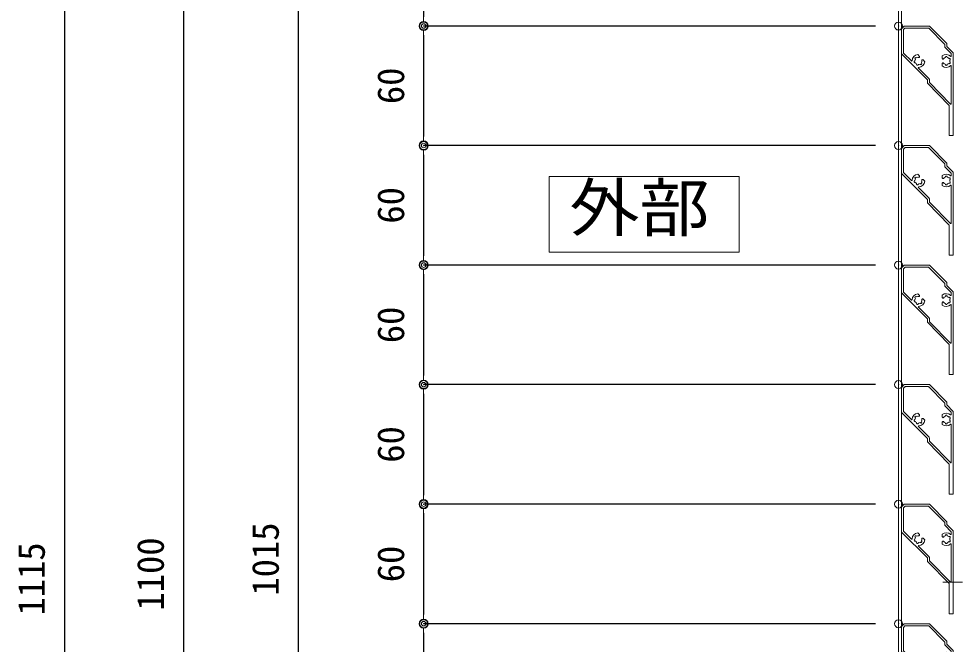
# Model space of a CAD drawing. Units: millimetres, scale not verified. Extents: x -1682 to 1682, y -1188 to 1188.
# Drawn here: x -600.8 to -130.5, y 40.8 to 354.8 of the extents above; entities that cross this region are included whole.
import ezdxf
from ezdxf.enums import TextEntityAlignment as Align

# ---------------------------------------------------------------- set-up
doc = ezdxf.new("R2010")
doc.units = ezdxf.units.MM
doc.header["$LTSCALE"] = 8
doc.header["$PDMODE"] = 32
doc.header["$PDSIZE"] = 4
doc.linetypes.add('USER1', pattern=[2, 1.25, -0.25, 0.25, -0.25])
for name, color, linetype, lineweight in [('0-0_0', 7, 'Continuous', 18), ('0-1_DEFPOINTS', 7, 'Continuous', 18), ('0-8_3中心線', 2, 'USER1', 18), ('0-9_41ｱﾙﾐ', 6, 'Continuous', 18), ('0-C_P4-12', 7, 'Continuous', 18), ('1-1_HACH', 7, 'Continuous', 18)]:
    doc.layers.add(name, color=color, linetype=linetype, lineweight=lineweight)
doc.layers.add('0-A_1手摺寸法', color=7, linetype='Continuous')
doc.styles.add('ＭＳ ゴシック', font='')
doc.styles.get('ＭＳ ゴシック').set_extended_font_data('MS Gothic')

# ---------------------------------------------------------------- blocks, each defined once
blk = doc.blocks.new('D33')
at = {"layer": '0-A_1手摺寸法'}
blk.add_line((-414.931, -1156.955), (-414.931, -2162.755), dxfattribs=at)
at = {"layer": '0-A_1手摺寸法', "style": 'ＭＳ ゴシック'}
blk.add_text('1015', height=13.49, rotation=90, dxfattribs=at).set_placement((-420.681, -1678.255), align=Align.BOTTOM_LEFT)
blk = doc.blocks.new('D34')
at = {"layer": '0-A_1手摺寸法'}
blk.add_line((-532.408, -1121.955), (-532.408, -2227.755), dxfattribs=at)
at = {"layer": '0-A_1手摺寸法', "style": 'ＭＳ ゴシック'}
blk.add_text('1115', height=13.49, rotation=90, dxfattribs=at).set_placement((-538.158, -1688.255), align=Align.BOTTOM_LEFT)
blk = doc.blocks.new('D35')
at = {"layer": '0-A_1手摺寸法'}
blk.add_line((-472.646, -1121.955), (-472.646, -2212.755), dxfattribs=at)
at = {"layer": '0-A_1手摺寸法', "style": 'ＭＳ ゴシック'}
blk.add_text('1100', height=13.49, rotation=90, dxfattribs=at).set_placement((-478.396, -1685.755), align=Align.BOTTOM_LEFT)
blk = doc.blocks.new('HK-100')
at = {"layer": '0-0_0'}
for p, q in [((-26, 53.6), (-24.6, 55)), ((-26, 53.6), (-26, 41)), ((-25, 52.979), (-25, 41.621)), ((-24.854, 53.332), (-24.332, 53.854)), ((-24.6, 55), (-12, 55)), ((-23.979, 54), (-12.621, 54)), ((-12.268, 53.854), (-4.346, 45.932)), ((-12, 55), (-3.2, 46.2)), ((-4.2, 45.579), (-4.2, 44.579)), ((-4.054, 44.225), (-1, 41.172)), ((-3.2, 46.2), (-3.2, 44.786)), ((-3.2, 44.786), (0, 41.586)), ((-13, 28), (-26, 41)), ((-21.038, 37.453), (-24.854, 41.268)), ((-17.852, 40.631), (-16.984, 39.762)), ((-16.998, 39.324), (-16.932, 39.569)), ((-15.626, 37.952), (-15.381, 38.018)), ((-14.319, 37.098), (-15.188, 37.966)), ((-5.5, 39.948), (-5.5, 38.72)), ((-5.18, 38.42), (-5.4, 38.547)), ((-1, 41.172), (-1, 40.593)), ((0, 41.586), (0, 0)), ((-5.5, 34.952), (-5.5, 36.18)), ((-5.18, 36.48), (-5.4, 36.353)), ((-1, 34.946), (-1, 15.995)), ((-12, 28.207), (-12, 26.885)), ((-2, 0), (0, 0))]:
    blk.add_line(p, q, dxfattribs=at)
blk.add_lwpolyline([(-13, 28), (-13, 26.28), (-2, 15.101), (-2, 0)], dxfattribs=at)
for centre, radius, start, end in [((-24.5, 52.979), 0.5, 135, 180), ((-23.979, 53.5), 0.5, 90, 135), ((-12.621, 53.5), 0.5, 45, 90), ((-4.7, 45.579), 0.5, 0, 45), ((-3.7, 44.579), 0.5, 180, 225), ((-24.5, 41.621), 0.5, 180, 225), ((-17.5, 37.45), 3.2, 96.31781, 177.56845), ((-17.5, 37.45), 1.75, 151.42642, 178.57358), ((-18.737, 38.687), 0.5, 36.78679, 233.21321), ((-17.5, 37.45), 1.75, 80.88684, 118.57358), ((-17.191, 39.375), 0.2, 260.88684, 345), ((-17.125, 39.621), 0.2, 345, 45), ((-17.5, 37.45), 1.75, 331.42642, 9.11316), ((-15.575, 37.759), 0.2, 105, 189.11316), ((-15.329, 37.825), 0.2, 45, 105), ((-3.5, 37.45), 3.2, 47.43155, 128.68219), ((-5.3, 38.72), 0.2, 180, 240), ((-5.08, 38.593), 0.2, 240, 324.11316), ((-3.5, 37.45), 1.75, 106.42642, 144.11316), ((-3.5, 39.2), 0.5, 351.78679, 188.21321), ((-3.5, 37.45), 1.75, 46.42642, 73.57358), ((-1.984, 38.325), 0.5, 291.78679, 128.21321), ((-3.5, 37.45), 1.75, 346.42642, 13.57358), ((-1.2, 39.954), 0.2, 227.43155, 0), ((-19.19, 36.997), 0.5, 96.78679, 293.21321), ((-17.5, 37.45), 1.75, 211.42642, 238.57358), ((-17.953, 35.76), 0.5, 156.78679, 353.21321), ((-17.356, 34.053), 0.2, 92.43155, 225), ((-17.5, 37.45), 1.75, 271.42642, 298.57358), ((-17.5, 37.45), 3.2, 272.43155, 353.68219), ((-16.263, 36.213), 0.5, 216.78679, 53.21321), ((-5.3, 36.18), 0.2, 120, 180), ((-3.5, 37.45), 3.2, 231.31781, 312.56845), ((-5.08, 36.307), 0.2, 35.88684, 120), ((-3.5, 37.45), 1.75, 215.88684, 253.57358), ((-3.5, 35.7), 0.5, 171.78679, 8.21321), ((-3.5, 37.45), 1.75, 286.42642, 313.57358), ((-1.984, 36.575), 0.5, 231.78679, 68.21321), ((-1.2, 34.946), 0.2, 0, 132.56845), ((-12.5, 28.207), 0.5, 0, 45), ((-11.5, 26.885), 0.5, 180, 215.53768)]:
    blk.add_arc(centre, radius, start, end, dxfattribs=at)
at = {"layer": '0-0_0', "color": 4}
for centre, start, end in [((-20.897, 37.594), 225, 357.57254), ((-17.356, 34.053), 92.42746, 225)]:
    blk.add_arc(centre, 0.2, start, end, dxfattribs=at)
at = {"layer": '1-1_HACH'}
for p, q in [((-25, 52.979), (-25, 41.621)), ((-24.332, 53.854), (-24.854, 53.332)), ((-12.621, 54), (-23.979, 54)), ((-4.346, 45.932), (-12.268, 53.854)), ((-4.2, 44.579), (-4.2, 45.579)), ((-1, 41.172), (-4.054, 44.225)), ((-24.854, 41.268), (-21.038, 37.453)), ((-1, 39.954), (-1, 41.172)), ((-17.497, 33.912), (-12.146, 28.561)), ((-12, 28.207), (-12, 26.885)), ((-11.907, 26.594), (-1.319, 15.834))]:
    blk.add_line(p, q, dxfattribs=at)
at = {"layer": '1-1_HACH', "color": 5}
blk.add_line((-15.105, 37.874), (-15.101, 37.879), dxfattribs=at)
at = {"layer": '1-1_HACH'}
for centre, radius, start, end in [((-24.5, 52.979), 0.5, 135, 180), ((-23.979, 53.5), 0.5, 90, 135), ((-12.621, 53.5), 0.5, 45, 90), ((-4.7, 45.579), 0.5, 0, 45), ((-3.7, 44.579), 0.5, 180, 225), ((-24.5, 41.621), 0.5, 180, 225), ((-12.5, 28.207), 0.5, 0, 45), ((-1.2, 15.995), 0.2, 215.53768, 0)]:
    blk.add_arc(centre, radius, start, end, dxfattribs=at)
blk = doc.blocks.new('_ORIGIN2')
at = {"layer": '0-0_0'}
blk.add_line((-0.5, 0), (-1, 0), dxfattribs=at)
for radius in [0.5, 0.25]:
    blk.add_circle((0, 0), radius, dxfattribs=at)
blk = doc.blocks.new('D73')
at = {"layer": '0-1_DEFPOINTS'}
for p in [(-113.579, -1692.355), (-352.001, -1752.355), (-113.579, -1752.355)]:
    blk.add_point(p, dxfattribs=at)
at = {"layer": '0-A_1手摺寸法'}
for p, q in [((-125.079, -1692.355), (-352.001, -1692.355)), ((-352.001, -1696.955), (-352.001, -1747.755)), ((-125.079, -1752.355), (-352.001, -1752.355))]:
    blk.add_line(p, q, dxfattribs=at)
at = {"layer": '0-A_1手摺寸法', "xscale": 4.6, "yscale": 4.6}
for p, rotation in [((-352.001, -1692.355), 90), ((-352.001, -1752.355), 270)]:
    blk.add_blockref('_ORIGIN2', p, dxfattribs=dict(at, rotation=rotation))
at = {"layer": '0-A_1手摺寸法', "style": 'ＭＳ ゴシック'}
blk.add_text('60', height=13.49, rotation=90, dxfattribs=at).set_placement((-357.751, -1731.555), align=Align.BOTTOM_LEFT)
blk = doc.blocks.new('D74')
at = {"layer": '0-1_DEFPOINTS'}
for p in [(-113.579, -1632.355), (-352.001, -1692.355), (-113.579, -1692.355)]:
    blk.add_point(p, dxfattribs=at)
at = {"layer": '0-A_1手摺寸法'}
for p, q in [((-125.079, -1632.355), (-352.001, -1632.355)), ((-352.001, -1636.955), (-352.001, -1687.755)), ((-125.079, -1692.355), (-352.001, -1692.355))]:
    blk.add_line(p, q, dxfattribs=at)
at = {"layer": '0-A_1手摺寸法', "xscale": 4.6, "yscale": 4.6}
for p, rotation in [((-352.001, -1632.355), 90), ((-352.001, -1692.355), 270)]:
    blk.add_blockref('_ORIGIN2', p, dxfattribs=dict(at, rotation=rotation))
at = {"layer": '0-A_1手摺寸法', "style": 'ＭＳ ゴシック'}
blk.add_text('60', height=13.49, rotation=90, dxfattribs=at).set_placement((-357.751, -1671.555), align=Align.BOTTOM_LEFT)
blk = doc.blocks.new('D75')
at = {"layer": '0-1_DEFPOINTS'}
for p in [(-113.579, -1572.355), (-352.001, -1632.355), (-113.579, -1632.355)]:
    blk.add_point(p, dxfattribs=at)
at = {"layer": '0-A_1手摺寸法'}
for p, q in [((-125.079, -1572.355), (-352.001, -1572.355)), ((-352.001, -1576.955), (-352.001, -1627.755)), ((-125.079, -1632.355), (-352.001, -1632.355))]:
    blk.add_line(p, q, dxfattribs=at)
at = {"layer": '0-A_1手摺寸法', "xscale": 4.6, "yscale": 4.6}
for p, rotation in [((-352.001, -1572.355), 90), ((-352.001, -1632.355), 270)]:
    blk.add_blockref('_ORIGIN2', p, dxfattribs=dict(at, rotation=rotation))
at = {"layer": '0-A_1手摺寸法', "style": 'ＭＳ ゴシック'}
blk.add_text('60', height=13.49, rotation=90, dxfattribs=at).set_placement((-357.751, -1611.555), align=Align.BOTTOM_LEFT)
blk = doc.blocks.new('D76')
at = {"layer": '0-1_DEFPOINTS'}
for p in [(-113.579, -1512.355), (-352.001, -1572.355), (-113.579, -1572.355)]:
    blk.add_point(p, dxfattribs=at)
at = {"layer": '0-A_1手摺寸法'}
for p, q in [((-125.079, -1512.355), (-352.001, -1512.355)), ((-352.001, -1516.955), (-352.001, -1567.755)), ((-125.079, -1572.355), (-352.001, -1572.355))]:
    blk.add_line(p, q, dxfattribs=at)
at = {"layer": '0-A_1手摺寸法', "xscale": 4.6, "yscale": 4.6}
for p, rotation in [((-352.001, -1512.355), 90), ((-352.001, -1572.355), 270)]:
    blk.add_blockref('_ORIGIN2', p, dxfattribs=dict(at, rotation=rotation))
at = {"layer": '0-A_1手摺寸法', "style": 'ＭＳ ゴシック'}
blk.add_text('60', height=13.49, rotation=90, dxfattribs=at).set_placement((-357.751, -1551.555), align=Align.BOTTOM_LEFT)
blk = doc.blocks.new('D77')
at = {"layer": '0-1_DEFPOINTS'}
for p in [(-113.579, -1452.355), (-352.001, -1512.355), (-113.579, -1512.355)]:
    blk.add_point(p, dxfattribs=at)
at = {"layer": '0-A_1手摺寸法'}
for p, q in [((-125.079, -1452.355), (-352.001, -1452.355)), ((-352.001, -1456.955), (-352.001, -1507.755)), ((-125.079, -1512.355), (-352.001, -1512.355))]:
    blk.add_line(p, q, dxfattribs=at)
at = {"layer": '0-A_1手摺寸法', "xscale": 4.6, "yscale": 4.6}
for p, rotation in [((-352.001, -1452.355), 90), ((-352.001, -1512.355), 270)]:
    blk.add_blockref('_ORIGIN2', p, dxfattribs=dict(at, rotation=rotation))
at = {"layer": '0-A_1手摺寸法', "style": 'ＭＳ ゴシック'}
blk.add_text('60', height=13.49, rotation=90, dxfattribs=at).set_placement((-357.751, -1491.555), align=Align.BOTTOM_LEFT)
blk = doc.blocks.new('D78')
at = {"layer": '0-1_DEFPOINTS'}
for p in [(-113.579, -1392.355), (-352.001, -1452.355), (-113.579, -1452.355)]:
    blk.add_point(p, dxfattribs=at)
at = {"layer": '0-A_1手摺寸法'}
for p, q in [((-125.079, -1392.355), (-352.001, -1392.355)), ((-352.001, -1396.955), (-352.001, -1447.755)), ((-125.079, -1452.355), (-352.001, -1452.355))]:
    blk.add_line(p, q, dxfattribs=at)
at = {"layer": '0-A_1手摺寸法', "xscale": 4.6, "yscale": 4.6}
for p, rotation in [((-352.001, -1392.355), 90), ((-352.001, -1452.355), 270)]:
    blk.add_blockref('_ORIGIN2', p, dxfattribs=dict(at, rotation=rotation))
at = {"layer": '0-A_1手摺寸法', "style": 'ＭＳ ゴシック'}
blk.add_text('60', height=13.49, rotation=90, dxfattribs=at).set_placement((-357.751, -1431.555), align=Align.BOTTOM_LEFT)
blk = doc.blocks.new('D79')
at = {"layer": '0-1_DEFPOINTS'}
for p in [(-113.579, -1332.355), (-352.001, -1392.355), (-113.579, -1392.355)]:
    blk.add_point(p, dxfattribs=at)
at = {"layer": '0-A_1手摺寸法'}
for p, q in [((-125.079, -1332.355), (-352.001, -1332.355)), ((-352.001, -1336.955), (-352.001, -1387.755)), ((-125.079, -1392.355), (-352.001, -1392.355))]:
    blk.add_line(p, q, dxfattribs=at)
at = {"layer": '0-A_1手摺寸法', "xscale": 4.6, "yscale": 4.6}
for p, rotation in [((-352.001, -1332.355), 90), ((-352.001, -1392.355), 270)]:
    blk.add_blockref('_ORIGIN2', p, dxfattribs=dict(at, rotation=rotation))
at = {"layer": '0-A_1手摺寸法', "style": 'ＭＳ ゴシック'}
blk.add_text('60', height=13.49, rotation=90, dxfattribs=at).set_placement((-357.751, -1371.555), align=Align.BOTTOM_LEFT)

msp = doc.modelspace()

# ---------------------------------------------------------------- linework, layer by layer
at = {"layer": '0-8_3中心線'}
msp.add_line((-136.831, 71.897), (-56.217, 71.897), dxfattribs=at)
at = {"layer": '0-9_41ｱﾙﾐ'}
for p, q in [((-159.024, 591.106), (-159.024, -401.894)), ((-157.524, -403.394), (-157.524, 591.106))]:
    msp.add_line(p, q, dxfattribs=at)
at = {"layer": '0-C_P4-12'}
msp.add_line((-334.352, 275.519), (-334.352, 237.509), dxfattribs=at)
msp.add_lwpolyline([(-334.352, 237.509), (-239.026, 237.509), (-239.026, 275.519), (-334.352, 275.519)], dxfattribs=at)

# ---------------------------------------------------------------- block references
at = {"layer": '0-0_0'}
for p in [(-131.524, 296.106), (-131.524, 236.106), (-131.524, 176.106), (-131.524, 116.106), (-131.524, 56.106), (-131.524, -3.894)]:
    msp.add_blockref('HK-100', p, dxfattribs=at)
at = {"layer": '0-A_1手摺寸法'}
for name in ['D34', 'D35', 'D33', 'D79', 'D78', 'D77', 'D76', 'D75', 'D74', 'D73']:
    msp.add_blockref(name, (-45.445, 1743.461), dxfattribs=at)

# ---------------------------------------------------------------- texts
at = {"layer": '0-C_P4-12', "style": 'ＭＳ ゴシック', "width": 1.1}
msp.add_text('外部', height=23.46, dxfattribs=at).set_placement((-324.293, 241.142), align=Align.BOTTOM_LEFT)

doc.saveas('drawing.dxf')
